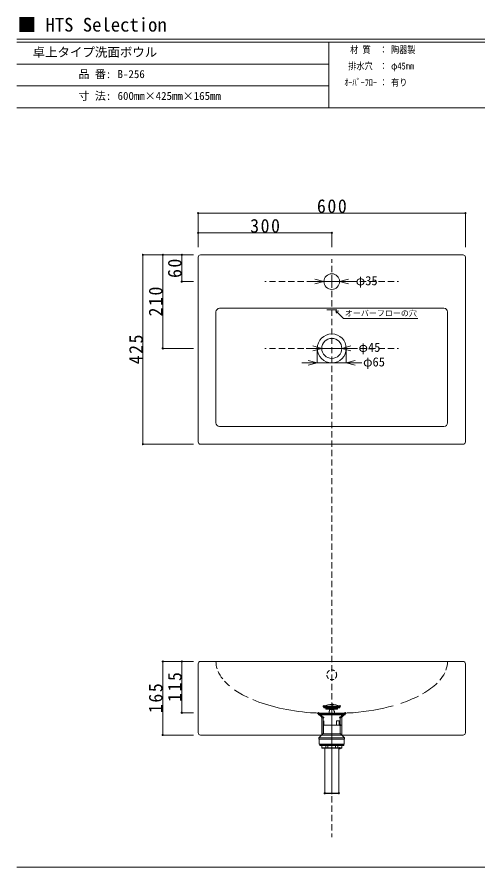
# Model space of a CAD drawing. Units: millimetres, scale not verified. Extents: x -1403 to 1403, y -962 to 946.
# Drawn here: x -1403 to -370, y -962 to 946 of the extents above; entities that cross this region are included whole.
import ezdxf
from ezdxf.enums import TextEntityAlignment as Align

# ---------------------------------------------------------------- set-up
doc = ezdxf.new("R2010")
doc.units = ezdxf.units.MM
doc.header["$LTSCALE"] = 7
doc.header["$PDMODE"] = 32
doc.header["$PDSIZE"] = 2.8
doc.linetypes.add('DASHED1', pattern=[1.8, 1.2, -0.6])
doc.linetypes.add('DASHED2', pattern=[3, 2, -1])
doc.layers.add('F-0', color=7, linetype='Continuous', lineweight=15)
doc.styles.add('ＭＳ ゴシック', font='')
doc.styles.get('ＭＳ ゴシック').set_extended_font_data('MS Gothic')

msp = doc.modelspace()

# ---------------------------------------------------------------- linework, layer by layer
at = {"layer": 'F-0'}
for p, q in [((1402.848, 896.05), (-1402.92, 896.05)), ((1402.848, 889.05), (-1402.92, 889.05)), ((-702.92, 889.05), (-702.92, 742.05)), ((-702.92, 840.05), (-1402.92, 840.05)), ((-702.92, 791.05), (-1402.92, 791.05)), ((1402.848, 742.05), (-1402.92, 742.05)), ((-996.035, 505.528), (-396.035, 505.528)), ((-996.035, 505.528), (-996.035, 429.556)), ((-396.035, 505.528), (-396.035, 429.556)), ((-996.035, 461.326), (-696.035, 461.326)), ((-996.035, 461.326), (-996.035, 429.556)), ((-696.035, 461.326), (-696.035, 429.556)), ((-1119.97, 412.021), (-1119.97, -12.979)), ((-1119.97, 412.021), (-1006.702, 412.021)), ((-1075.768, 412.021), (-1075.768, 202.021)), ((-1075.768, 412.021), (-1006.702, 412.021)), ((-1032.947, 412.021), (-1032.947, 352.021)), ((-1032.947, 412.021), (-1006.702, 412.021)), ((-996.035, -7.979), (-996.035, 407.021)), ((-401.035, 412.021), (-991.035, 412.021)), ((-396.035, 407.021), (-396.035, -7.979)), ((-1032.947, 352.021), (-1006.702, 352.021)), ((-713.535, 352.021), (-748.535, 352.021)), ((-713.535, 352.021), (-733.82, 357.456)), ((-713.535, 352.021), (-733.82, 346.586)), ((-713.535, 352.021), (-678.535, 352.021)), ((-678.535, 352.021), (-658.251, 357.456)), ((-678.535, 352.021), (-643.535, 352.021)), ((-678.535, 352.021), (-658.251, 346.586)), ((-444.035, 292.021), (-948.035, 292.021)), ((-686.972, 286.683), (-685.485, 280.92)), ((-686.972, 286.683), (-680.094, 285.382)), ((-956.035, 35.021), (-956.035, 284.021)), ((-436.035, 35.021), (-436.035, 284.021)), ((-1075.768, 202.021), (-1006.702, 202.021)), ((-718.535, 202.021), (-753.535, 202.021)), ((-718.535, 202.021), (-738.82, 207.456)), ((-718.535, 202.021), (-738.82, 196.586)), ((-728.535, 169.521), (-728.535, 202.021)), ((-718.535, 202.021), (-673.535, 202.021)), ((-673.535, 202.021), (-653.251, 207.456)), ((-673.535, 202.021), (-638.535, 202.021)), ((-673.535, 202.021), (-653.251, 196.586)), ((-663.535, 169.521), (-663.535, 202.021)), ((-728.535, 169.521), (-748.82, 174.956)), ((-663.535, 169.521), (-643.251, 174.956)), ((-728.535, 169.521), (-763.535, 169.521)), ((-728.535, 169.521), (-748.82, 164.086)), ((-728.535, 169.521), (-663.535, 169.521)), ((-663.535, 169.521), (-628.535, 169.521)), ((-663.535, 169.521), (-643.251, 164.086)), ((-948.035, 27.021), (-444.035, 27.021)), ((-1119.97, -12.979), (-1006.702, -12.979)), ((-401.035, -12.979), (-991.035, -12.979)), ((-1075.768, -500.648), (-1075.768, -665.648)), ((-1075.768, -500.648), (-1006.702, -500.648)), ((-1032.947, -500.648), (-1032.947, -615.648)), ((-1032.947, -500.648), (-1006.702, -500.648)), ((-996.035, -505.648), (-996.035, -660.648)), ((-991.035, -500.648), (-401.035, -500.648)), ((-396.035, -660.648), (-396.035, -505.648)), ((-714.035, -601.294), (-678.035, -601.294)), ((-714.035, -601.294), (-714.035, -602.294)), ((-714.035, -602.294), (-678.035, -602.294)), ((-714.035, -602.994), (-678.035, -602.994)), ((-714.035, -604.294), (-714.035, -602.994)), ((-714.035, -604.294), (-678.035, -604.294)), ((-713.835, -602.794), (-678.235, -602.794)), ((-713.535, -604.794), (-678.535, -604.794)), ((-709.035, -602.794), (-709.035, -602.294)), ((-709.035, -606.294), (-709.035, -604.794)), ((-709.035, -606.294), (-683.035, -606.294)), ((-709.035, -606.294), (-683.035, -606.294)), ((-709.035, -606.294), (-709.035, -607.294)), ((-709.035, -607.294), (-683.035, -607.294)), ((-701.035, -612.294), (-701.035, -607.299)), ((-691.035, -608.294), (-701.035, -608.294)), ((-696.035, -798.739), (-696.035, -596.302)), ((-691.035, -612.294), (-691.035, -607.299)), ((-683.035, -602.794), (-683.035, -602.294)), ((-683.035, -606.294), (-683.035, -604.794)), ((-683.035, -606.294), (-683.035, -607.294)), ((-678.035, -601.294), (-678.035, -602.294)), ((-678.035, -604.294), (-678.035, -602.994)), ((-1032.947, -615.648), (-1006.702, -615.648)), ((-732.677, -615.648), (-743.903, -615.648)), ((-726.035, -616.644), (-666.035, -616.644)), ((-726.035, -617.944), (-726.035, -616.644)), ((-726.035, -617.944), (-666.035, -617.944)), ((-724.554, -618.172), (-726.035, -617.944)), ((-724.554, -618.172), (-726.035, -617.944)), ((-726.035, -618.172), (-666.035, -618.172)), ((-726.035, -620.172), (-726.035, -618.172)), ((-726.035, -620.172), (-666.035, -620.172)), ((-720, -624.183), (-725.606, -618.577)), ((-715.035, -626.273), (-720.285, -620.172)), ((-718.535, -627.719), (-718.535, -665.648)), ((-715.035, -633.644), (-715.035, -626.273)), ((-715.035, -633.644), (-715.035, -626.273)), ((-715.035, -628.073), (-715.035, -644.44)), ((-701.935, -612.294), (-701.035, -612.294)), ((-701.935, -616.644), (-701.935, -612.294)), ((-691.035, -612.294), (-690.135, -612.294)), ((-690.135, -616.644), (-690.135, -612.294)), ((-677.035, -626.273), (-671.785, -620.172)), ((-677.035, -633.644), (-677.035, -626.273)), ((-677.035, -628.073), (-677.035, -644.44)), ((-673.535, -627.719), (-673.535, -665.648)), ((-672.071, -624.183), (-666.464, -618.577)), ((-667.517, -618.172), (-666.035, -617.944)), ((-667.517, -618.172), (-666.035, -617.944)), ((-666.035, -617.944), (-666.035, -616.644)), ((-666.035, -620.172), (-666.035, -618.172)), ((-659.393, -615.648), (-648.167, -615.648)), ((-677.035, -643.644), (-715.035, -643.644)), ((-715.035, -649.644), (-715.035, -643.644)), ((-715.035, -649.644), (-715.035, -643.644)), ((-714.535, -643.644), (-714.535, -649.644)), ((-713.735, -643.644), (-713.735, -633.644)), ((-685.163, -633.644), (-677.035, -633.644)), ((-685.163, -643.644), (-685.163, -633.644)), ((-679.733, -643.644), (-679.733, -633.644)), ((-678.336, -643.644), (-678.336, -633.644)), ((-677.535, -643.644), (-677.535, -649.644)), ((-677.035, -649.644), (-677.035, -643.644)), ((-1075.768, -665.648), (-1006.702, -665.648)), ((-991.035, -665.648), (-401.035, -665.648)), ((-724.727, -671.796), (-715.785, -662.854)), ((-715.785, -662.854), (-676.285, -662.854)), ((-715.035, -649.644), (-715.035, -662.854)), ((-714.535, -649.644), (-714.535, -662.854)), ((-677.535, -649.644), (-677.535, -662.854)), ((-677.035, -649.644), (-677.035, -662.854)), ((-667.344, -671.796), (-676.285, -662.854)), ((-667.285, -671.937), (-724.785, -671.937)), ((-724.785, -674.854), (-724.785, -671.937)), ((-724.785, -674.854), (-667.285, -674.854)), ((-667.344, -671.796), (-724.727, -671.796)), ((-724.035, -674.854), (-724.035, -685.854)), ((-668.036, -685.854), (-724.035, -685.854)), ((-722.285, -686.854), (-722.285, -685.854)), ((-669.785, -686.854), (-669.785, -685.854)), ((-668.035, -674.854), (-668.035, -685.854)), ((-667.285, -674.854), (-667.285, -671.937)), ((-723.035, -686.854), (-669.035, -686.854)), ((-723.035, -688.954), (-669.035, -688.954)), ((-722.535, -689.454), (-669.535, -689.454)), ((-718.535, -689.454), (-718.535, -694.354)), ((-718.535, -694.354), (-673.535, -694.354)), ((-718.355, -694.354), (-718.355, -689.454)), ((-674.035, -694.854), (-718.035, -694.854)), ((-711.785, -694.854), (-711.785, -796.444)), ((-711.785, -695.354), (-680.285, -695.354)), ((-711.535, -695.354), (-711.535, -694.854)), ((-709.655, -694.354), (-709.655, -689.454)), ((-704.735, -694.354), (-704.735, -689.454)), ((-687.335, -694.354), (-687.335, -689.454)), ((-682.415, -694.354), (-682.415, -689.454)), ((-680.535, -695.354), (-680.535, -694.854)), ((-680.285, -694.854), (-680.285, -796.444)), ((-673.715, -694.354), (-673.715, -689.454)), ((-673.535, -689.454), (-673.535, -694.354)), ((-711.785, -796.444), (-680.285, -796.444)), ((-711.585, -796.644), (-711.785, -796.444)), ((-711.585, -796.644), (-680.486, -796.644)), ((-680.486, -796.644), (-680.285, -796.444)), ((-1402.92, -961.889), (1402.848, -961.889))]:
    msp.add_line(p, q, dxfattribs=at)
at = {"layer": 'F-0', "linetype": 'DASHED2'}
for p, q in [((-696.035, 352.021), (-696.035, 402.021)), ((-696.035, 352.021), (-846.035, 352.021)), ((-696.035, 352.021), (-696.035, -894.996)), ((-696.035, 352.021), (-546.035, 352.021)), ((-696.035, 202.021), (-846.035, 202.021)), ((-696.035, 202.021), (-546.035, 202.021))]:
    msp.add_line(p, q, dxfattribs=at)
at = {"layer": 'F-0'}
for points in [[(-686.972, 286.683), (-669.387, 269.27), (-502.851, 269.27)], [(-723.035, -686.854), (-723.035, -688.954), (-723.035, -686.854)], [(-718.355, -694.354), (-718.355, -694.372), (-718.354, -694.39), (-718.352, -694.408), (-718.35, -694.426), (-718.347, -694.444), (-718.344, -694.462), (-718.339, -694.48), (-718.335, -694.498), (-718.329, -694.515), (-718.323, -694.532), (-718.317, -694.549), (-718.309, -694.566), (-718.302, -694.583), (-718.293, -694.599), (-718.284, -694.615), (-718.275, -694.631), (-718.264, -694.646), (-718.254, -694.661), (-718.242, -694.675), (-718.23, -694.689), (-718.218, -694.703), (-718.205, -694.716), (-718.192, -694.729), (-718.178, -694.741), (-718.164, -694.752), (-718.149, -694.763), (-718.134, -694.774), (-718.119, -694.784), (-718.103, -694.793), (-718.088, -694.802), (-718.071, -694.81), (-718.055, -694.817)], [(-718.03, -694.827), (-718.024, -694.829), (-718.017, -694.831), (-718.011, -694.833), (-718.005, -694.835), (-717.998, -694.837), (-717.992, -694.838), (-717.985, -694.84), (-717.978, -694.842), (-717.972, -694.843), (-717.965, -694.845), (-717.959, -694.846), (-717.952, -694.847), (-717.945, -694.848), (-717.939, -694.849), (-717.932, -694.85), (-717.925, -694.851), (-717.919, -694.852), (-717.912, -694.852), (-717.905, -694.853), (-717.898, -694.853), (-717.892, -694.854), (-717.885, -694.854), (-717.878, -694.854), (-717.872, -694.854)], [(-709.655, -694.354), (-709.655, -694.369), (-709.655, -694.383), (-709.654, -694.397), (-709.653, -694.412), (-709.651, -694.426), (-709.65, -694.441), (-709.647, -694.455), (-709.645, -694.469), (-709.642, -694.483), (-709.639, -694.498), (-709.636, -694.512), (-709.632, -694.526), (-709.628, -694.54), (-709.624, -694.553), (-709.619, -694.567), (-709.614, -694.581), (-709.608, -694.594), (-709.603, -694.607), (-709.597, -694.62), (-709.59, -694.633), (-709.583, -694.646), (-709.576, -694.659), (-709.569, -694.671), (-709.561, -694.683), (-709.553, -694.695), (-709.544, -694.707), (-709.535, -694.718), (-709.526, -694.729), (-709.516, -694.74), (-709.506, -694.751), (-709.495, -694.761), (-709.485, -694.77), (-709.474, -694.78), (-709.462, -694.789), (-709.45, -694.797), (-709.438, -694.805), (-709.426, -694.813), (-709.413, -694.819), (-709.4, -694.826)], [(-709.4, -694.826), (-709.386, -694.831), (-709.373, -694.837), (-709.359, -694.841), (-709.345, -694.845), (-709.33, -694.848), (-709.316, -694.851), (-709.302, -694.853), (-709.287, -694.854), (-709.273, -694.854)], [(-704.735, -694.354), (-704.735, -694.363), (-704.735, -694.373), (-704.735, -694.382), (-704.735, -694.392), (-704.735, -694.401), (-704.734, -694.41), (-704.734, -694.42), (-704.734, -694.429), (-704.734, -694.438), (-704.733, -694.448), (-704.733, -694.457), (-704.732, -694.466), (-704.732, -694.476), (-704.732, -694.485), (-704.731, -694.494), (-704.73, -694.504), (-704.73, -694.513), (-704.729, -694.522), (-704.729, -694.532), (-704.728, -694.541), (-704.727, -694.55), (-704.726, -694.559), (-704.725, -694.569), (-704.725, -694.578), (-704.724, -694.587), (-704.723, -694.596), (-704.722, -694.606), (-704.72, -694.615), (-704.719, -694.624), (-704.718, -694.633), (-704.717, -694.643), (-704.715, -694.652), (-704.714, -694.661), (-704.713, -694.67), (-704.711, -694.68), (-704.709, -694.689), (-704.708, -694.698), (-704.706, -694.707), (-704.704, -694.717)], [(-704.704, -694.717), (-704.702, -694.726), (-704.7, -694.735), (-704.697, -694.744), (-704.695, -694.753), (-704.693, -694.762), (-704.69, -694.771), (-704.687, -694.78), (-704.684, -694.788), (-704.681, -694.797), (-704.678, -694.805), (-704.674, -694.814), (-704.669, -694.824), (-704.664, -694.833), (-704.657, -694.841), (-704.651, -694.848), (-704.643, -694.852), (-704.634, -694.854)], [(-687.367, -694.717), (-687.369, -694.726), (-687.371, -694.735), (-687.373, -694.744), (-687.376, -694.753), (-687.378, -694.762), (-687.381, -694.771), (-687.383, -694.78), (-687.386, -694.788), (-687.389, -694.797), (-687.393, -694.805), (-687.397, -694.814), (-687.402, -694.824), (-687.407, -694.833), (-687.413, -694.841), (-687.42, -694.848), (-687.428, -694.852), (-687.437, -694.854)], [(-687.335, -694.354), (-687.335, -694.363), (-687.335, -694.373), (-687.336, -694.382), (-687.336, -694.392), (-687.336, -694.401), (-687.336, -694.41), (-687.336, -694.42), (-687.337, -694.429), (-687.337, -694.438), (-687.337, -694.448), (-687.338, -694.457), (-687.338, -694.466), (-687.338, -694.476), (-687.339, -694.485), (-687.339, -694.494), (-687.34, -694.504), (-687.341, -694.513), (-687.341, -694.522), (-687.342, -694.532), (-687.343, -694.541), (-687.343, -694.55), (-687.344, -694.559), (-687.345, -694.569), (-687.346, -694.578), (-687.347, -694.587), (-687.348, -694.596), (-687.349, -694.606), (-687.35, -694.615), (-687.351, -694.624), (-687.352, -694.633), (-687.354, -694.643), (-687.355, -694.652), (-687.356, -694.661), (-687.358, -694.67), (-687.36, -694.68), (-687.361, -694.689), (-687.363, -694.698), (-687.365, -694.707), (-687.367, -694.717)], [(-682.671, -694.826), (-682.684, -694.831), (-682.698, -694.837), (-682.712, -694.841), (-682.726, -694.845), (-682.74, -694.848), (-682.754, -694.851), (-682.769, -694.853), (-682.783, -694.854), (-682.798, -694.854)], [(-682.415, -694.354), (-682.415, -694.369), (-682.416, -694.383), (-682.417, -694.397), (-682.418, -694.412), (-682.419, -694.426), (-682.421, -694.441), (-682.423, -694.455), (-682.425, -694.469), (-682.428, -694.483), (-682.431, -694.498), (-682.435, -694.512), (-682.438, -694.526), (-682.442, -694.54), (-682.447, -694.553), (-682.452, -694.567), (-682.457, -694.581), (-682.462, -694.594), (-682.468, -694.607), (-682.474, -694.62), (-682.48, -694.633), (-682.487, -694.646), (-682.494, -694.659), (-682.502, -694.671), (-682.51, -694.683), (-682.518, -694.695), (-682.527, -694.707), (-682.536, -694.718), (-682.545, -694.729), (-682.555, -694.74), (-682.565, -694.751), (-682.575, -694.761), (-682.586, -694.77), (-682.597, -694.78), (-682.608, -694.789), (-682.62, -694.797), (-682.632, -694.805), (-682.645, -694.813), (-682.658, -694.819), (-682.671, -694.826)], [(-674.04, -694.827), (-674.047, -694.829), (-674.053, -694.831), (-674.06, -694.833), (-674.066, -694.835), (-674.072, -694.837), (-674.079, -694.838), (-674.085, -694.84), (-674.092, -694.842), (-674.099, -694.843), (-674.105, -694.845), (-674.112, -694.846), (-674.118, -694.847), (-674.125, -694.848), (-674.132, -694.849), (-674.138, -694.85), (-674.145, -694.851), (-674.152, -694.852), (-674.159, -694.852), (-674.165, -694.853), (-674.172, -694.853), (-674.179, -694.854), (-674.185, -694.854), (-674.192, -694.854), (-674.199, -694.854)], [(-673.715, -694.354), (-673.716, -694.372), (-673.717, -694.39), (-673.718, -694.408), (-673.72, -694.426), (-673.723, -694.444), (-673.727, -694.462), (-673.731, -694.48), (-673.736, -694.498), (-673.741, -694.515), (-673.747, -694.532), (-673.754, -694.549), (-673.761, -694.566), (-673.769, -694.583), (-673.777, -694.599), (-673.786, -694.615), (-673.796, -694.631), (-673.806, -694.646), (-673.817, -694.661), (-673.828, -694.675), (-673.84, -694.689), (-673.853, -694.703), (-673.865, -694.716), (-673.879, -694.729), (-673.892, -694.741), (-673.907, -694.752), (-673.921, -694.763), (-673.936, -694.774), (-673.951, -694.784), (-673.967, -694.793), (-673.983, -694.802), (-673.999, -694.81), (-674.016, -694.817)], [(-669.035, -686.854), (-669.035, -688.954), (-669.035, -686.854)]]:
    msp.add_lwpolyline(points, dxfattribs=at)
for centre, radius in [((-696.035, 352.021), 17.5), ((-696.035, 202.021), 32.5), ((-696.035, 202.021), 22.5)]:
    msp.add_circle(centre, radius, dxfattribs=at)
at = {"layer": 'F-0', "linetype": 'DASHED1'}
msp.add_circle((-696.035, -530.648), 11, dxfattribs=at)
at = {"layer": 'F-0'}
for centre, radius, start, end in [((-991.035, 407.021), 5, 90, 180), ((-401.035, 407.021), 5, 0, 90), ((-948.035, 284.021), 8, 90, 180), ((-444.035, 284.021), 8, 0, 90), ((-948.035, 35.021), 8, 180, 270), ((-444.035, 35.021), 8, 270, 0), ((-991.035, -7.979), 5, 180, 270), ((-401.035, -7.979), 5, 270, 0), ((-991.035, -505.648), 5, 90, 180), ((-401.035, -505.648), 5, 0, 90), ((-696.035, -639.794), 42.5, 64.94238, 115.05762), ((-713.835, -602.994), 0.2, 90, 180), ((-713.535, -604.294), 0.5, 180, 270), ((-678.535, -604.294), 0.5, 270, 0), ((-678.235, -602.994), 0.2, 0, 90), ((-732.677, -625.648), 10, 45, 90), ((-723.535, -627.719), 5, 0, 45), ((-668.535, -627.719), 5, 135, 180), ((-659.393, -625.648), 10, 90, 135), ((-991.035, -660.648), 5, 180, 270), ((-401.035, -660.648), 5, 270, 0), ((-724.585, -671.937), 0.2, 135, 180), ((-667.485, -671.937), 0.2, 0, 45), ((-722.535, -688.954), 0.5, 180, 270), ((-718.035, -694.354), 0.5, 180, 270), ((-717.872, -694.384), 0.47, 247.09102, 250.33614), ((-674.199, -694.384), 0.47, 289.66386, 292.90898), ((-674.035, -694.354), 0.5, 270, 0), ((-669.535, -688.954), 0.5, 270, 0)]:
    msp.add_arc(centre, radius, start, end, dxfattribs=at)
msp.add_ellipse((-696.035, 288.625), major_axis=(11, 0), ratio=0.02, dxfattribs=at)
for start_param, end_param in [(3.14159265, 3.28283786), (6.11669711, 6.28318531), (3.33192985, 3.48344102), (5.91666734, 6.06098403), (3.53026983, 3.63037686), (5.61359096, 5.85734792), (3.71307529, 3.90506976), (3.96069019, 4.52722451), (5.35072838, 5.55790251), (4.89755345, 5.27161284)]:
    msp.add_ellipse((-696.035, -500.648), major_axis=(260, 0), ratio=0.45, start_param=start_param, end_param=end_param, dxfattribs=at)
for p in [(-996.035, 505.528), (-396.035, 505.528), (-996.035, 461.326), (-696.035, 461.326), (-1119.97, 412.021), (-1075.768, 412.021), (-1032.947, 412.021), (-1032.947, 352.021), (-1075.768, 202.021), (-1119.97, -12.979), (-1075.768, -500.648), (-1032.947, -500.648), (-714.035, -601.137), (-694.178, -597.294), (-678.035, -601.137), (-1032.947, -615.648), (-726.035, -616.644), (-715.035, -626.273), (-677.035, -626.273), (-666.035, -616.315), (-677.035, -643.44), (-1075.768, -665.648), (-678.428, -695.354), (-711.785, -796.444), (-680.285, -796.444)]:
    msp.add_point(p, dxfattribs=at)

# ---------------------------------------------------------------- texts
at = {"layer": 'F-0', "style": 'ＭＳ ゴシック'}
for s, height, p in [('■ HTS Selection', 30.79, (-1401.913, 903.816)), ('卓上タイプ洗面ボウル', 20.53, (-1367.92, 850.55)), ('品 番:', 17.96, (-1264.67, 803.3)), ('B-256', 17.96, (-1177.084, 803.3)), ('寸 法:', 17.96, (-1264.67, 754.3)), ('600mm×425mm×165mm', 17.96, (-1177.084, 754.3)), ('φ35', 20.53, (-642.222, 337.622)), ('φ45', 20.53, (-635.923, 188.148)), ('φ65', 20.53, (-625.728, 155.355))]:
    msp.add_text(s, height=height, dxfattribs=at).set_placement(p, align=Align.BOTTOM_LEFT)
at = {"layer": 'F-0', "style": 'ＭＳ ゴシック', "width": 0.85}
for s, p in [('材 質', (-654.795, 860.175)), ('：', (-589.17, 860.175)), ('陶器製', (-562.92, 860.175)), ('排水穴', (-659.17, 823.425)), ('：', (-589.17, 823.425)), ('φ45mm', (-562.92, 823.425)), ('ｵｰﾊﾞｰﾌﾛｰ', (-667.92, 786.675)), ('：', (-589.17, 786.675)), ('有り', (-562.92, 786.675))]:
    msp.add_text(s, height=15.4, dxfattribs=at).set_placement(p, align=Align.BOTTOM_LEFT)
at = {"layer": 'F-0', "color": 4, "style": 'ＭＳ ゴシック'}
msp.add_text('オーバーフローの穴', height=12.83, dxfattribs=at).set_placement((-666.612, 270.658), align=Align.BOTTOM_LEFT)
at = {"layer": 'F-0', "color": 3, "char_height": 30.79, "attachment_point": 7, "style": 'ＭＳ ゴシック'}
for s, insert in [('\\T1.18;\\W0.95;600', (-729.285, 505.528)), ('\\T1.18;\\W0.95;300', (-879.285, 461.326))]:
    msp.add_mtext(s, dxfattribs=dict(at, insert=insert))
at = {"layer": 'F-0', "color": 3, "char_height": 30.79, "attachment_point": 7, "rotation": 90, "style": 'ＭＳ ゴシック'}
for s, insert in [('\\T1.17;\\W0.95;60', (-1032.947, 360.146)), ('\\T1.18;\\W0.95;210', (-1075.768, 273.771)), ('\\T1.18;\\W0.95;425', (-1119.97, 166.271)), ('\\T1.18;\\W0.95;115', (-1032.947, -591.398)), ('\\T1.18;\\W0.95;165', (-1075.768, -616.398))]:
    msp.add_mtext(s, dxfattribs=dict(at, insert=insert))

doc.saveas('drawing.dxf')
